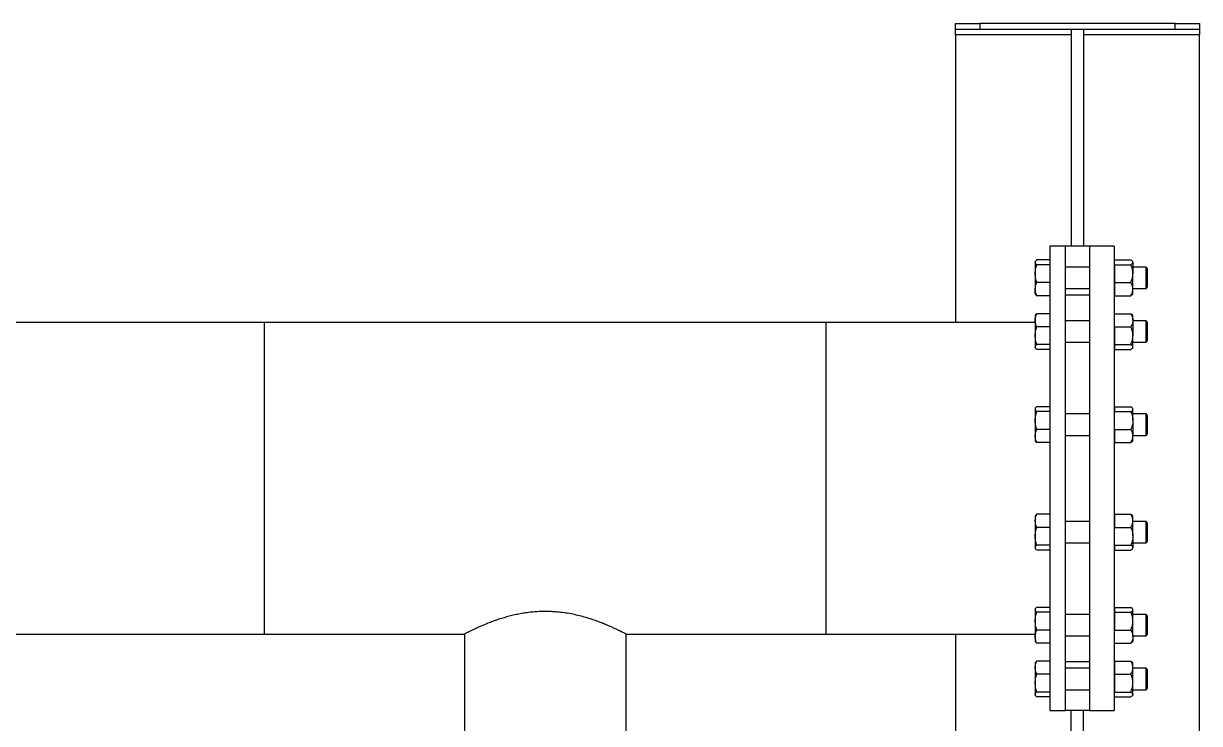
# Model space of a CAD drawing. Header units: inches. Extents: x 0.9 to 37.1, y -8.4 to 11.7.
# Drawn here: x 12.153 to 12.655, y 11.396 to 11.695 of the extents above; entities that cross this region are included whole.
import ezdxf

# ---------------------------------------------------------------- set-up
doc = ezdxf.new("R2010")
doc.units = ezdxf.units.IN
doc.header["$MEASUREMENT"] = 0

msp = doc.modelspace()

# ---------------------------------------------------------------- linework, layer by layer
at = {"color": 7, "linetype": 'Continuous', "lineweight": 25}
for p, q in [((12.5508, 11.69191), (12.5508, 11.69452)), ((12.5508, 11.69452), (12.56122, 11.69452)), ((12.56122, 11.69452), (12.56122, 11.69191)), ((12.64455, 11.69452), (12.56122, 11.69452)), ((12.64455, 11.69191), (12.64455, 11.69452)), ((12.64455, 11.69452), (12.65497, 11.69452)), ((12.65497, 11.69452), (12.65497, 11.69191)), ((12.56122, 11.69191), (12.5508, 11.69191)), ((12.5508, 11.68972), (12.5508, 11.69191)), ((12.5508, 11.68972), (12.5508, 11.56697)), ((12.60028, 11.68972), (12.5508, 11.68972)), ((12.64455, 11.69191), (12.56122, 11.69191)), ((12.60549, 11.69191), (12.60028, 11.69191)), ((12.60028, 11.69191), (12.60028, 11.59952)), ((12.60549, 11.69191), (12.60549, 11.59952)), ((12.65497, 11.68972), (12.60549, 11.68972)), ((12.65497, 11.69191), (12.64455, 11.69191)), ((12.65497, 11.69191), (12.65497, 11.68972)), ((12.65497, 11.31141), (12.65497, 11.68972)), ((12.59768, 11.59952), (12.59117, 11.59952)), ((12.59117, 11.59952), (12.59117, 11.40161)), ((12.6081, 11.59952), (12.59768, 11.59952)), ((12.59768, 11.59952), (12.59768, 11.40161)), ((12.60549, 11.59952), (12.60028, 11.59952)), ((12.61851, 11.59952), (12.6081, 11.59952)), ((12.6081, 11.59952), (12.6081, 11.40161)), ((12.61851, 11.59952), (12.61851, 11.40161)), ((12.58502, 11.59316), (12.58488, 11.59292)), ((12.58488, 11.59292), (12.58488, 11.59269)), ((12.58488, 11.59269), (12.58488, 11.58786)), ((12.59117, 11.59371), (12.58549, 11.59371)), ((12.61868, 11.59292), (12.61851, 11.59292)), ((12.61868, 11.59269), (12.61868, 11.59371)), ((12.61868, 11.59371), (12.62568, 11.59371)), ((12.61868, 11.59167), (12.61868, 11.59269)), ((12.6266, 11.59292), (12.62639, 11.59316)), ((12.6266, 11.59269), (12.6266, 11.59292)), ((12.6266, 11.59269), (12.6266, 11.58786)), ((12.58488, 11.58786), (12.58488, 11.58126)), ((12.59117, 11.59167), (12.58549, 11.59167)), ((12.6081, 11.59065), (12.59768, 11.59065)), ((12.61868, 11.59167), (12.61868, 11.58786)), ((12.61868, 11.59167), (12.62568, 11.59167)), ((12.61868, 11.58786), (12.61868, 11.58405)), ((12.63215, 11.59065), (12.6266, 11.59065)), ((12.6266, 11.58126), (12.6266, 11.58786)), ((12.63284, 11.58996), (12.63215, 11.59065)), ((12.63215, 11.58153), (12.63215, 11.59065)), ((12.63284, 11.58222), (12.63284, 11.58996)), ((12.59117, 11.58405), (12.58549, 11.58405)), ((12.61868, 11.58405), (12.62568, 11.58405)), ((12.61868, 11.58405), (12.61868, 11.58126)), ((12.63215, 11.58153), (12.63284, 11.58222)), ((12.58488, 11.57926), (12.58488, 11.58126)), ((12.58488, 11.57926), (12.58502, 11.57902)), ((12.59117, 11.57847), (12.58549, 11.57847)), ((12.59768, 11.58153), (12.6081, 11.58153)), ((12.6081, 11.57869), (12.59768, 11.57869)), ((12.61851, 11.57926), (12.61868, 11.57926)), ((12.61868, 11.58126), (12.61868, 11.57847)), ((12.61868, 11.57847), (12.62568, 11.57847)), ((12.62639, 11.57902), (12.6266, 11.57926)), ((12.6266, 11.58153), (12.63215, 11.58153)), ((12.6266, 11.57926), (12.6266, 11.58126)), ((12.25601, 11.56697), (12.03101, 11.56697)), ((12.4956, 11.56697), (12.25601, 11.56697)), ((12.25601, 11.43416), (12.25601, 11.56697)), ((12.58488, 11.56697), (12.4956, 11.56697)), ((12.4956, 11.43416), (12.4956, 11.56697)), ((12.58502, 11.57025), (12.58488, 11.57001)), ((12.58488, 11.57001), (12.58488, 11.56801)), ((12.58488, 11.56801), (12.58488, 11.56141)), ((12.58502, 11.57026), (12.58502, 11.57025)), ((12.59117, 11.5708), (12.58549, 11.5708)), ((12.6081, 11.56773), (12.59768, 11.56773)), ((12.61868, 11.57001), (12.61851, 11.57001)), ((12.61868, 11.56801), (12.61868, 11.5708)), ((12.61868, 11.5708), (12.62568, 11.5708)), ((12.61868, 11.56522), (12.61868, 11.56801)), ((12.6266, 11.57001), (12.62638, 11.57026)), ((12.6266, 11.56801), (12.6266, 11.57001)), ((12.6266, 11.56801), (12.6266, 11.56141)), ((12.63215, 11.56773), (12.6266, 11.56773)), ((12.63284, 11.56704), (12.63215, 11.56773)), ((12.63215, 11.55862), (12.63215, 11.56773)), ((12.63284, 11.55931), (12.63284, 11.56704)), ((12.59117, 11.56522), (12.58549, 11.56522)), ((12.61868, 11.56522), (12.61868, 11.56141)), ((12.61868, 11.56522), (12.62568, 11.56522)), ((12.58488, 11.56141), (12.58488, 11.55657)), ((12.59117, 11.55759), (12.58549, 11.55759)), ((12.59768, 11.55862), (12.6081, 11.55862)), ((12.61868, 11.56141), (12.61868, 11.55759)), ((12.61868, 11.55759), (12.62568, 11.55759)), ((12.61868, 11.55759), (12.61868, 11.55657)), ((12.6266, 11.55657), (12.6266, 11.56141)), ((12.6266, 11.55862), (12.63215, 11.55862)), ((12.63215, 11.55862), (12.63284, 11.55931)), ((12.58488, 11.55634), (12.58488, 11.55657)), ((12.58488, 11.55634), (12.58502, 11.55609)), ((12.59117, 11.55555), (12.58549, 11.55555)), ((12.61851, 11.55634), (12.61868, 11.55634)), ((12.61868, 11.55657), (12.61868, 11.55555)), ((12.61868, 11.55555), (12.62568, 11.55555)), ((12.62638, 11.55609), (12.6266, 11.55634)), ((12.6266, 11.55634), (12.6266, 11.55657)), ((12.58502, 11.53056), (12.58488, 11.53031)), ((12.58488, 11.53031), (12.58488, 11.53008)), ((12.58488, 11.53008), (12.58488, 11.52525)), ((12.59117, 11.5311), (12.58549, 11.5311)), ((12.59117, 11.52906), (12.58549, 11.52906)), ((12.6081, 11.52804), (12.59768, 11.52804)), ((12.61868, 11.53031), (12.61851, 11.53031)), ((12.61868, 11.5311), (12.61868, 11.53008)), ((12.61868, 11.5311), (12.62568, 11.5311)), ((12.61868, 11.53008), (12.61868, 11.52906)), ((12.61868, 11.52525), (12.61868, 11.52906)), ((12.61868, 11.52906), (12.62568, 11.52906)), ((12.6266, 11.53031), (12.62638, 11.53056)), ((12.6266, 11.53008), (12.6266, 11.53031)), ((12.6266, 11.52525), (12.6266, 11.53008)), ((12.63215, 11.52804), (12.6266, 11.52804)), ((12.63284, 11.52735), (12.63215, 11.52804)), ((12.63215, 11.51892), (12.63215, 11.52804)), ((12.63284, 11.51961), (12.63284, 11.52735)), ((12.58488, 11.52525), (12.58488, 11.51865)), ((12.61868, 11.52144), (12.61868, 11.52525)), ((12.6266, 11.52525), (12.6266, 11.51865)), ((12.58488, 11.51865), (12.58488, 11.51665)), ((12.58488, 11.51665), (12.58502, 11.5164)), ((12.59117, 11.52144), (12.58549, 11.52144)), ((12.59768, 11.51892), (12.6081, 11.51892)), ((12.61851, 11.51665), (12.61868, 11.51665)), ((12.61868, 11.52144), (12.61868, 11.51865)), ((12.61868, 11.52144), (12.62568, 11.52144)), ((12.61868, 11.51865), (12.61868, 11.51586)), ((12.62638, 11.5164), (12.6266, 11.51665)), ((12.6266, 11.51892), (12.63215, 11.51892)), ((12.6266, 11.51665), (12.6266, 11.51865)), ((12.63215, 11.51892), (12.63284, 11.51961)), ((12.59117, 11.51586), (12.58549, 11.51586)), ((12.61868, 11.51586), (12.62568, 11.51586)), ((12.62638, 11.51639), (12.62638, 11.5164)), ((12.58502, 11.48473), (12.58488, 11.48448)), ((12.58488, 11.48448), (12.58488, 11.48248)), ((12.58488, 11.48248), (12.58488, 11.47588)), ((12.59117, 11.48527), (12.58549, 11.48527)), ((12.6081, 11.48221), (12.59768, 11.48221)), ((12.61868, 11.48448), (12.61851, 11.48448)), ((12.61868, 11.48527), (12.61868, 11.48248)), ((12.61868, 11.48527), (12.62568, 11.48527)), ((12.61868, 11.48248), (12.61868, 11.47969)), ((12.6266, 11.48448), (12.62638, 11.48474)), ((12.6266, 11.48248), (12.6266, 11.48448)), ((12.6266, 11.47588), (12.6266, 11.48248)), ((12.63215, 11.48221), (12.6266, 11.48221)), ((12.63284, 11.48152), (12.63215, 11.48221)), ((12.63215, 11.47309), (12.63215, 11.48221)), ((12.63284, 11.47378), (12.63284, 11.48152)), ((12.59117, 11.47969), (12.58549, 11.47969)), ((12.61868, 11.47969), (12.62568, 11.47969)), ((12.61868, 11.47588), (12.61868, 11.47969)), ((12.58488, 11.47588), (12.58488, 11.47105)), ((12.59117, 11.47207), (12.58549, 11.47207)), ((12.59768, 11.47309), (12.6081, 11.47309)), ((12.61868, 11.47207), (12.61868, 11.47588)), ((12.61868, 11.47207), (12.62568, 11.47207)), ((12.61868, 11.47207), (12.61868, 11.47105)), ((12.6266, 11.47588), (12.6266, 11.47105)), ((12.6266, 11.47309), (12.63215, 11.47309)), ((12.63215, 11.47309), (12.63284, 11.47378)), ((12.58488, 11.47105), (12.58488, 11.47082)), ((12.58488, 11.47082), (12.58502, 11.47057)), ((12.59117, 11.47003), (12.58549, 11.47003)), ((12.61851, 11.47082), (12.61868, 11.47082)), ((12.61868, 11.47105), (12.61868, 11.47003)), ((12.61868, 11.47003), (12.62568, 11.47003)), ((12.62638, 11.47056), (12.6266, 11.47082)), ((12.6266, 11.47082), (12.6266, 11.47105)), ((12.58502, 11.44504), (12.58488, 11.44479)), ((12.58488, 11.44479), (12.58488, 11.44456)), ((12.58488, 11.44456), (12.58488, 11.43973)), ((12.59117, 11.44558), (12.58549, 11.44558)), ((12.59117, 11.44354), (12.58549, 11.44354)), ((12.6081, 11.44251), (12.59768, 11.44251)), ((12.61868, 11.44479), (12.61851, 11.44479)), ((12.61868, 11.44558), (12.61868, 11.44456)), ((12.61868, 11.44558), (12.62568, 11.44558)), ((12.61868, 11.44456), (12.61868, 11.44354)), ((12.61868, 11.44354), (12.61868, 11.43973)), ((12.61868, 11.44354), (12.62568, 11.44354)), ((12.6266, 11.44479), (12.62638, 11.44504)), ((12.6266, 11.44456), (12.6266, 11.44479)), ((12.6266, 11.43973), (12.6266, 11.44456)), ((12.63215, 11.44251), (12.6266, 11.44251)), ((12.63284, 11.44183), (12.63215, 11.44251)), ((12.63215, 11.4334), (12.63215, 11.44251)), ((12.63284, 11.43409), (12.63284, 11.44183)), ((12.58488, 11.43973), (12.58488, 11.43312)), ((12.61868, 11.43973), (12.61868, 11.43591)), ((12.6266, 11.43312), (12.6266, 11.43973)), ((12.03101, 11.43416), (12.25601, 11.43416)), ((12.25601, 11.43416), (12.34133, 11.43416)), ((12.3413, 11.43417), (12.3413, 11.3339)), ((12.41028, 11.43416), (12.4956, 11.43416)), ((12.41031, 11.3339), (12.41031, 11.43417)), ((12.4956, 11.43416), (12.58488, 11.43416)), ((12.5508, 11.43416), (12.5508, 11.31141)), ((12.58488, 11.43312), (12.58488, 11.43112)), ((12.59117, 11.43591), (12.58549, 11.43591)), ((12.59768, 11.4334), (12.6081, 11.4334)), ((12.61868, 11.43591), (12.62568, 11.43591)), ((12.61868, 11.43312), (12.61868, 11.43591)), ((12.61868, 11.43034), (12.61868, 11.43312)), ((12.6266, 11.4334), (12.63215, 11.4334)), ((12.6266, 11.43312), (12.6266, 11.43112)), ((12.63215, 11.4334), (12.63284, 11.43409)), ((12.58488, 11.43112), (12.58502, 11.43087)), ((12.59117, 11.43034), (12.58549, 11.43034)), ((12.61851, 11.43112), (12.61868, 11.43112)), ((12.61868, 11.43034), (12.62568, 11.43034)), ((12.62638, 11.43088), (12.6266, 11.43112)), ((12.62638, 11.43087), (12.62638, 11.43088)), ((12.58502, 11.42211), (12.58488, 11.42187)), ((12.58488, 11.42187), (12.58488, 11.41987)), ((12.59117, 11.42266), (12.58549, 11.42266)), ((12.59768, 11.42244), (12.6081, 11.42244)), ((12.61868, 11.42187), (12.61851, 11.42187)), ((12.61868, 11.42266), (12.61868, 11.41987)), ((12.61868, 11.42266), (12.62568, 11.42266)), ((12.6266, 11.42187), (12.62639, 11.42211)), ((12.6266, 11.41987), (12.6266, 11.42187)), ((12.58488, 11.41987), (12.58488, 11.41327)), ((12.59117, 11.41708), (12.58549, 11.41708)), ((12.6081, 11.4196), (12.59768, 11.4196)), ((12.61868, 11.41987), (12.61868, 11.41708)), ((12.61868, 11.41708), (12.61868, 11.41327)), ((12.61868, 11.41708), (12.62568, 11.41708)), ((12.6266, 11.41327), (12.6266, 11.41987)), ((12.63215, 11.4196), (12.6266, 11.4196)), ((12.63284, 11.41891), (12.63215, 11.4196)), ((12.63215, 11.41048), (12.63215, 11.4196)), ((12.63284, 11.41117), (12.63284, 11.41891)), ((12.58488, 11.41327), (12.58488, 11.40844)), ((12.61868, 11.41327), (12.61868, 11.40946)), ((12.6266, 11.40844), (12.6266, 11.41327)), ((12.58488, 11.40844), (12.58488, 11.40821)), ((12.58488, 11.40821), (12.58502, 11.40797)), ((12.59117, 11.40946), (12.58549, 11.40946)), ((12.59117, 11.40742), (12.58549, 11.40742)), ((12.59768, 11.41048), (12.6081, 11.41048)), ((12.61851, 11.40821), (12.61868, 11.40821)), ((12.61868, 11.40946), (12.62568, 11.40946)), ((12.61868, 11.40844), (12.61868, 11.40946)), ((12.61868, 11.40742), (12.61868, 11.40844)), ((12.61868, 11.40742), (12.62568, 11.40742)), ((12.62639, 11.40797), (12.6266, 11.40821)), ((12.6266, 11.41048), (12.63215, 11.41048)), ((12.6266, 11.40844), (12.6266, 11.40821)), ((12.63215, 11.41048), (12.63284, 11.41117)), ((12.59117, 11.40161), (12.59768, 11.40161)), ((12.6081, 11.40161), (12.59768, 11.40161)), ((12.60549, 11.40161), (12.60028, 11.40161)), ((12.60028, 11.38432), (12.60028, 11.40161)), ((12.60549, 11.38432), (12.60549, 11.40161)), ((12.6081, 11.40161), (12.61851, 11.40161))]:
    msp.add_line(p, q, dxfattribs=at)
for points, knots in [([(12.58488, 11.59269), (12.5849, 11.59282), (12.58494, 11.5931), (12.5852, 11.59344), (12.58541, 11.59364), (12.58549, 11.59371)], [0, 0, 0, 0, 0.389448, 0.7847189, 1, 1, 1, 1]), ([(12.58549, 11.59167), (12.58536, 11.5918), (12.5851, 11.59205), (12.5849, 11.5924), (12.58488, 11.59261), (12.58488, 11.59269)], [0, 0, 0, 0, 0.380593, 0.764784, 1, 1, 1, 1]), ([(12.62568, 11.59371), (12.62582, 11.59363), (12.62614, 11.59342), (12.62651, 11.59308), (12.62657, 11.59282), (12.6266, 11.59269)], [0, 0, 0, 0, 0.265471, 0.628079, 1, 1, 1, 1]), ([(12.6266, 11.59269), (12.62659, 11.59267), (12.62659, 11.59251), (12.62644, 11.59223), (12.62607, 11.59191), (12.62578, 11.59173), (12.62568, 11.59167)], [0, 0, 0, 0, 0.066254, 0.434887, 0.81404, 1, 1, 1, 1]), ([(12.58488, 11.58786), (12.58488, 11.58795), (12.58488, 11.58863), (12.58502, 11.58992), (12.58533, 11.59108), (12.58549, 11.59167)], [0, 0, 0, 0, 0.0701057, 0.5307925, 1, 1, 1, 1]), ([(12.58549, 11.58405), (12.58532, 11.58467), (12.58497, 11.58592), (12.58491, 11.58721), (12.58488, 11.58786)], [0, 0, 0, 0, 0.495458, 1, 1, 1, 1]), ([(12.6266, 11.58786), (12.62656, 11.58839), (12.62649, 11.58948), (12.62608, 11.59074), (12.62577, 11.59146), (12.62568, 11.59167)], [0, 0, 0, 0, 0.406045, 0.826762, 1, 1, 1, 1]), ([(12.62568, 11.58405), (12.62592, 11.58464), (12.62641, 11.58585), (12.62659, 11.58716), (12.6266, 11.58784), (12.6266, 11.58786)], [0, 0, 0, 0, 0.484195, 0.986027, 1, 1, 1, 1]), ([(12.58488, 11.58126), (12.58488, 11.58132), (12.58488, 11.58182), (12.58502, 11.58277), (12.58533, 11.58362), (12.58549, 11.58405)], [0, 0, 0, 0, 0.070106, 0.530793, 1, 1, 1, 1]), ([(12.6266, 11.58126), (12.62656, 11.58165), (12.62649, 11.58244), (12.62608, 11.58337), (12.62577, 11.58389), (12.62568, 11.58405)], [0, 0, 0, 0, 0.406045, 0.826762, 1, 1, 1, 1]), ([(12.58549, 11.57847), (12.58532, 11.57892), (12.58497, 11.57984), (12.58491, 11.58078), (12.58488, 11.58126)], [0, 0, 0, 0, 0.495458, 1, 1, 1, 1]), ([(12.58504, 11.57902), (12.58506, 11.57896), (12.58515, 11.57878), (12.58535, 11.5786), (12.58549, 11.57847)], [0, 0, 0, 0, 0.292346, 1, 1, 1, 1]), ([(12.62568, 11.57847), (12.62592, 11.5789), (12.62641, 11.57978), (12.62659, 11.58075), (12.6266, 11.58124), (12.6266, 11.58126)], [0, 0, 0, 0, 0.4841952, 0.9860274, 1, 1, 1, 1]), ([(12.62639, 11.57902), (12.62626, 11.5789), (12.62607, 11.57871), (12.62578, 11.57853), (12.62568, 11.57847)], [0, 0, 0, 0, 0.6623469, 1, 1, 1, 1]), ([(12.58488, 11.56801), (12.5849, 11.56837), (12.58494, 11.56911), (12.5852, 11.57004), (12.58541, 11.5706), (12.58549, 11.5708)], [0, 0, 0, 0, 0.389448, 0.784719, 1, 1, 1, 1]), ([(12.58549, 11.56522), (12.58536, 11.56556), (12.5851, 11.56626), (12.5849, 11.5672), (12.58488, 11.56778), (12.58488, 11.56801)], [0, 0, 0, 0, 0.380593, 0.764784, 1, 1, 1, 1]), ([(12.58549, 11.5708), (12.5853, 11.57063), (12.58509, 11.57045), (12.58503, 11.57026), (12.58503, 11.57025)], [0, 0, 0, 0, 0.916236, 1, 1, 1, 1]), ([(12.62568, 11.5708), (12.62582, 11.57056), (12.62614, 11.57), (12.62651, 11.56907), (12.62657, 11.56836), (12.6266, 11.56801)], [0, 0, 0, 0, 0.265471, 0.628079, 1, 1, 1, 1]), ([(12.62568, 11.5708), (12.62596, 11.57064), (12.62626, 11.57046), (12.62635, 11.57027), (12.62636, 11.57025)], [0, 0, 0, 0, 0.8866621, 1, 1, 1, 1]), ([(12.6266, 11.56801), (12.62659, 11.56794), (12.62659, 11.56752), (12.62644, 11.56674), (12.62607, 11.56588), (12.62578, 11.56538), (12.62568, 11.56522)], [0, 0, 0, 0, 0.066254, 0.434887, 0.81404, 1, 1, 1, 1]), ([(12.58488, 11.56141), (12.58488, 11.5615), (12.58488, 11.56218), (12.58502, 11.56347), (12.58533, 11.56463), (12.58549, 11.56522)], [0, 0, 0, 0, 0.070106, 0.530793, 1, 1, 1, 1]), ([(12.6266, 11.56141), (12.62656, 11.56194), (12.62649, 11.56302), (12.62608, 11.56429), (12.62577, 11.56501), (12.62568, 11.56522)], [0, 0, 0, 0, 0.406045, 0.826762, 1, 1, 1, 1]), ([(12.58549, 11.55759), (12.58532, 11.55821), (12.58497, 11.55946), (12.58491, 11.56075), (12.58488, 11.56141)], [0, 0, 0, 0, 0.495458, 1, 1, 1, 1]), ([(12.58488, 11.55657), (12.58488, 11.5566), (12.58488, 11.55678), (12.58502, 11.55713), (12.58533, 11.55744), (12.58549, 11.55759)], [0, 0, 0, 0, 0.070106, 0.530793, 1, 1, 1, 1]), ([(12.62568, 11.55759), (12.62592, 11.55819), (12.62641, 11.55939), (12.62659, 11.56071), (12.6266, 11.56139), (12.6266, 11.56141)], [0, 0, 0, 0, 0.484195, 0.986027, 1, 1, 1, 1]), ([(12.6266, 11.55657), (12.62656, 11.55672), (12.62649, 11.55701), (12.62608, 11.55735), (12.62577, 11.55754), (12.62568, 11.55759)], [0, 0, 0, 0, 0.406045, 0.826762, 1, 1, 1, 1]), ([(12.58549, 11.55555), (12.58532, 11.55572), (12.58497, 11.55605), (12.58491, 11.5564), (12.58488, 11.55657)], [0, 0, 0, 0, 0.495458, 1, 1, 1, 1]), ([(12.62568, 11.55555), (12.62592, 11.55571), (12.62641, 11.55603), (12.62659, 11.55639), (12.6266, 11.55657), (12.6266, 11.55657)], [0, 0, 0, 0, 0.4841952, 0.9860274, 1, 1, 1, 1]), ([(12.58488, 11.53008), (12.58488, 11.53011), (12.58488, 11.53029), (12.58502, 11.53064), (12.58533, 11.53095), (12.58549, 11.5311)], [0, 0, 0, 0, 0.070106, 0.530793, 1, 1, 1, 1]), ([(12.58549, 11.52906), (12.58532, 11.52923), (12.58497, 11.52956), (12.58491, 11.52991), (12.58488, 11.53008)], [0, 0, 0, 0, 0.495458, 1, 1, 1, 1]), ([(12.58488, 11.52525), (12.5849, 11.52575), (12.58494, 11.52676), (12.5852, 11.52803), (12.58541, 11.52879), (12.58549, 11.52906)], [0, 0, 0, 0, 0.389448, 0.784719, 1, 1, 1, 1]), ([(12.6266, 11.53008), (12.62656, 11.53022), (12.62649, 11.53052), (12.62608, 11.53085), (12.62577, 11.53105), (12.62568, 11.5311)], [0, 0, 0, 0, 0.406045, 0.826762, 1, 1, 1, 1]), ([(12.62568, 11.52906), (12.62592, 11.52922), (12.62641, 11.52954), (12.62659, 11.5299), (12.6266, 11.53008), (12.6266, 11.53008)], [0, 0, 0, 0, 0.4841952, 0.9860274, 1, 1, 1, 1]), ([(12.62568, 11.52906), (12.62582, 11.52874), (12.62614, 11.52797), (12.62651, 11.5267), (12.62657, 11.52574), (12.6266, 11.52525)], [0, 0, 0, 0, 0.265471, 0.628079, 1, 1, 1, 1]), ([(12.58549, 11.52144), (12.58536, 11.52191), (12.5851, 11.52287), (12.5849, 11.52415), (12.58488, 11.52495), (12.58488, 11.52525)], [0, 0, 0, 0, 0.380593, 0.764784, 1, 1, 1, 1]), ([(12.6266, 11.52525), (12.62659, 11.52516), (12.62659, 11.52459), (12.62644, 11.52353), (12.62607, 11.52235), (12.62578, 11.52166), (12.62568, 11.52144)], [0, 0, 0, 0, 0.066254, 0.434887, 0.81404, 1, 1, 1, 1]), ([(12.58488, 11.51865), (12.58488, 11.51872), (12.58488, 11.51922), (12.58502, 11.52016), (12.58533, 11.52101), (12.58549, 11.52144)], [0, 0, 0, 0, 0.070106, 0.530793, 1, 1, 1, 1]), ([(12.58549, 11.51586), (12.58532, 11.51631), (12.58497, 11.51723), (12.58491, 11.51817), (12.58488, 11.51865)], [0, 0, 0, 0, 0.495458, 1, 1, 1, 1]), ([(12.6266, 11.51865), (12.62656, 11.51904), (12.62649, 11.51983), (12.62608, 11.52076), (12.62577, 11.52129), (12.62568, 11.52144)], [0, 0, 0, 0, 0.406045, 0.826762, 1, 1, 1, 1]), ([(12.62568, 11.51586), (12.62592, 11.51629), (12.62641, 11.51718), (12.62659, 11.51814), (12.6266, 11.51864), (12.6266, 11.51865)], [0, 0, 0, 0, 0.484195, 0.986027, 1, 1, 1, 1]), ([(12.58503, 11.51641), (12.58504, 11.51638), (12.58511, 11.5162), (12.58531, 11.51602), (12.58549, 11.51586)], [0, 0, 0, 0, 0.131948, 1, 1, 1, 1]), ([(12.62637, 11.51641), (12.62625, 11.51628), (12.62606, 11.51609), (12.62578, 11.51592), (12.62568, 11.51586)], [0, 0, 0, 0, 0.683093, 1, 1, 1, 1]), ([(12.58488, 11.48248), (12.58488, 11.48255), (12.58488, 11.48305), (12.58502, 11.48399), (12.58533, 11.48484), (12.58549, 11.48527)], [0, 0, 0, 0, 0.0701057, 0.5307925, 1, 1, 1, 1]), ([(12.58549, 11.47969), (12.58532, 11.48014), (12.58497, 11.48106), (12.58491, 11.482), (12.58488, 11.48248)], [0, 0, 0, 0, 0.495458, 1, 1, 1, 1]), ([(12.58549, 11.48527), (12.5853, 11.48511), (12.58509, 11.48493), (12.58503, 11.48474), (12.58503, 11.48472)], [0, 0, 0, 0, 0.916236, 1, 1, 1, 1]), ([(12.6266, 11.48248), (12.62656, 11.48287), (12.62649, 11.48367), (12.62608, 11.48459), (12.62577, 11.48512), (12.62568, 11.48527)], [0, 0, 0, 0, 0.406045, 0.826762, 1, 1, 1, 1]), ([(12.62568, 11.48527), (12.62596, 11.48511), (12.62626, 11.48494), (12.62635, 11.48475), (12.62636, 11.48472)], [0, 0, 0, 0, 0.8866621, 1, 1, 1, 1]), ([(12.62568, 11.47969), (12.62592, 11.48012), (12.62641, 11.48101), (12.62659, 11.48197), (12.6266, 11.48247), (12.6266, 11.48248)], [0, 0, 0, 0, 0.484195, 0.986027, 1, 1, 1, 1]), ([(12.58488, 11.47588), (12.5849, 11.47638), (12.58494, 11.47739), (12.5852, 11.47866), (12.58541, 11.47942), (12.58549, 11.47969)], [0, 0, 0, 0, 0.389448, 0.784719, 1, 1, 1, 1]), ([(12.62568, 11.47969), (12.62582, 11.47937), (12.62614, 11.47861), (12.62651, 11.47733), (12.62657, 11.47637), (12.6266, 11.47588)], [0, 0, 0, 0, 0.265471, 0.628079, 1, 1, 1, 1]), ([(12.58549, 11.47207), (12.58536, 11.47254), (12.5851, 11.4735), (12.5849, 11.47478), (12.58488, 11.47558), (12.58488, 11.47588)], [0, 0, 0, 0, 0.380593, 0.764784, 1, 1, 1, 1]), ([(12.58488, 11.47105), (12.58488, 11.47107), (12.58488, 11.47126), (12.58502, 11.4716), (12.58533, 11.47191), (12.58549, 11.47207)], [0, 0, 0, 0, 0.070106, 0.530793, 1, 1, 1, 1]), ([(12.6266, 11.47588), (12.62659, 11.47579), (12.62659, 11.47522), (12.62644, 11.47416), (12.62607, 11.47298), (12.62578, 11.4723), (12.62568, 11.47207)], [0, 0, 0, 0, 0.066254, 0.434887, 0.81404, 1, 1, 1, 1]), ([(12.6266, 11.47105), (12.62656, 11.47119), (12.62649, 11.47148), (12.62608, 11.47182), (12.62577, 11.47201), (12.62568, 11.47207)], [0, 0, 0, 0, 0.406045, 0.826762, 1, 1, 1, 1]), ([(12.58549, 11.47003), (12.58532, 11.47019), (12.58497, 11.47053), (12.58491, 11.47087), (12.58488, 11.47105)], [0, 0, 0, 0, 0.495458, 1, 1, 1, 1]), ([(12.62568, 11.47003), (12.62592, 11.47019), (12.62641, 11.47051), (12.62659, 11.47086), (12.6266, 11.47104), (12.6266, 11.47105)], [0, 0, 0, 0, 0.484195, 0.986027, 1, 1, 1, 1]), ([(12.41028, 11.43417), (12.41028, 11.43417), (12.41029, 11.43417), (12.41005, 11.4343), (12.40962, 11.43451), (12.40899, 11.43483), (12.40818, 11.43524), (12.40718, 11.43573), (12.40602, 11.43629), (12.40468, 11.43691), (12.40313, 11.43759), (12.40139, 11.43833), (12.39943, 11.43912), (12.39729, 11.43991), (12.39496, 11.4407), (12.39244, 11.44146), (12.38972, 11.44217), (12.38684, 11.44279), (12.38393, 11.44327), (12.38106, 11.44361), (12.37822, 11.4438), (12.37533, 11.44385), (12.37255, 11.44376), (12.36995, 11.44354), (12.36751, 11.44324), (12.3651, 11.44284), (12.36273, 11.44236), (12.36042, 11.44179), (12.35818, 11.44117), (12.35603, 11.44049), (12.3539, 11.43976), (12.35184, 11.43898), (12.34985, 11.43818), (12.34802, 11.4374), (12.34636, 11.43665), (12.34492, 11.43597), (12.34368, 11.43537), (12.34267, 11.43486), (12.34194, 11.43449), (12.34151, 11.43427), (12.3413, 11.43416), (12.34132, 11.43417), (12.34133, 11.43417)], [0, 0, 0, 0, 0.017108, 0.040459, 0.063812, 0.087827, 0.111844, 0.135549, 0.159254, 0.183529, 0.207806, 0.233881, 0.259957, 0.286691, 0.313424, 0.341276, 0.369124, 0.397926, 0.426724, 0.452256, 0.477787, 0.504285, 0.530784, 0.553292, 0.575801, 0.598911, 0.622022, 0.645611, 0.6692, 0.693319, 0.717438, 0.744245, 0.771052, 0.798584, 0.826113, 0.853741, 0.881367, 0.909973, 0.938578, 0.963548, 0.988518, 1, 1, 1, 1]), ([(12.58488, 11.44456), (12.58488, 11.44458), (12.58488, 11.44476), (12.58502, 11.44511), (12.58533, 11.44542), (12.58549, 11.44558)], [0, 0, 0, 0, 0.070106, 0.530793, 1, 1, 1, 1]), ([(12.58549, 11.44354), (12.58532, 11.4437), (12.58497, 11.44404), (12.58491, 11.44438), (12.58488, 11.44456)], [0, 0, 0, 0, 0.495458, 1, 1, 1, 1]), ([(12.58488, 11.43973), (12.58488, 11.43982), (12.58488, 11.4405), (12.58502, 11.44179), (12.58533, 11.44295), (12.58549, 11.44354)], [0, 0, 0, 0, 0.070106, 0.530793, 1, 1, 1, 1]), ([(12.6266, 11.44456), (12.62656, 11.4447), (12.62649, 11.44499), (12.62608, 11.44533), (12.62577, 11.44552), (12.62568, 11.44558)], [0, 0, 0, 0, 0.406045, 0.826762, 1, 1, 1, 1]), ([(12.62568, 11.44354), (12.62592, 11.44369), (12.62641, 11.44402), (12.62659, 11.44437), (12.6266, 11.44455), (12.6266, 11.44456)], [0, 0, 0, 0, 0.484195, 0.986027, 1, 1, 1, 1]), ([(12.6266, 11.43973), (12.62656, 11.44026), (12.62649, 11.44134), (12.62608, 11.44261), (12.62577, 11.44333), (12.62568, 11.44354)], [0, 0, 0, 0, 0.406045, 0.826762, 1, 1, 1, 1]), ([(12.58549, 11.43591), (12.58532, 11.43653), (12.58497, 11.43778), (12.58491, 11.43907), (12.58488, 11.43973)], [0, 0, 0, 0, 0.495458, 1, 1, 1, 1]), ([(12.62568, 11.43591), (12.62592, 11.43651), (12.62641, 11.43771), (12.62659, 11.43903), (12.6266, 11.43971), (12.6266, 11.43973)], [0, 0, 0, 0, 0.484195, 0.986027, 1, 1, 1, 1]), ([(12.58488, 11.43312), (12.5849, 11.43349), (12.58494, 11.43423), (12.5852, 11.43516), (12.58541, 11.43572), (12.58549, 11.43591)], [0, 0, 0, 0, 0.389448, 0.7847189, 1, 1, 1, 1]), ([(12.58549, 11.43034), (12.58536, 11.43068), (12.5851, 11.43138), (12.5849, 11.43232), (12.58488, 11.4329), (12.58488, 11.43312)], [0, 0, 0, 0, 0.380593, 0.764784, 1, 1, 1, 1]), ([(12.62568, 11.43591), (12.62582, 11.43568), (12.62614, 11.43512), (12.62651, 11.43419), (12.62657, 11.43348), (12.6266, 11.43312)], [0, 0, 0, 0, 0.265471, 0.628079, 1, 1, 1, 1]), ([(12.6266, 11.43312), (12.62659, 11.43306), (12.62659, 11.43264), (12.62644, 11.43186), (12.62607, 11.431), (12.62578, 11.4305), (12.62568, 11.43034)], [0, 0, 0, 0, 0.066254, 0.434887, 0.81404, 1, 1, 1, 1]), ([(12.58503, 11.43088), (12.58504, 11.43086), (12.58511, 11.43067), (12.58531, 11.43049), (12.58549, 11.43034)], [0, 0, 0, 0, 0.131948, 1, 1, 1, 1]), ([(12.62637, 11.43088), (12.62625, 11.43076), (12.62606, 11.43057), (12.62578, 11.43039), (12.62568, 11.43034)], [0, 0, 0, 0, 0.683093, 1, 1, 1, 1]), ([(12.58488, 11.41987), (12.58488, 11.41994), (12.58488, 11.42044), (12.58502, 11.42138), (12.58533, 11.42223), (12.58549, 11.42266)], [0, 0, 0, 0, 0.070106, 0.530793, 1, 1, 1, 1]), ([(12.58549, 11.42266), (12.58541, 11.42259), (12.58521, 11.42241), (12.5851, 11.42222), (12.58503, 11.42211)], [0, 0, 0, 0, 0.39576, 1, 1, 1, 1]), ([(12.6266, 11.41987), (12.62656, 11.42026), (12.62649, 11.42106), (12.62608, 11.42198), (12.62577, 11.42251), (12.62568, 11.42266)], [0, 0, 0, 0, 0.406045, 0.826762, 1, 1, 1, 1]), ([(12.62568, 11.42266), (12.62582, 11.42258), (12.62611, 11.4224), (12.62628, 11.42221), (12.62637, 11.42211)], [0, 0, 0, 0, 0.482497, 1, 1, 1, 1]), ([(12.58549, 11.41708), (12.58532, 11.41754), (12.58497, 11.41845), (12.58491, 11.4194), (12.58488, 11.41987)], [0, 0, 0, 0, 0.495458, 1, 1, 1, 1]), ([(12.58488, 11.41327), (12.58488, 11.41336), (12.58488, 11.41405), (12.58502, 11.41534), (12.58533, 11.4165), (12.58549, 11.41708)], [0, 0, 0, 0, 0.070106, 0.530793, 1, 1, 1, 1]), ([(12.62568, 11.41708), (12.62592, 11.41752), (12.62641, 11.4184), (12.62659, 11.41936), (12.6266, 11.41986), (12.6266, 11.41987)], [0, 0, 0, 0, 0.484195, 0.986027, 1, 1, 1, 1]), ([(12.6266, 11.41327), (12.62656, 11.41381), (12.62649, 11.41489), (12.62608, 11.41615), (12.62577, 11.41687), (12.62568, 11.41708)], [0, 0, 0, 0, 0.406045, 0.826762, 1, 1, 1, 1]), ([(12.58549, 11.40946), (12.58532, 11.41008), (12.58497, 11.41133), (12.58491, 11.41262), (12.58488, 11.41327)], [0, 0, 0, 0, 0.495458, 1, 1, 1, 1]), ([(12.62568, 11.40946), (12.62592, 11.41005), (12.62641, 11.41126), (12.62659, 11.41258), (12.6266, 11.41325), (12.6266, 11.41327)], [0, 0, 0, 0, 0.484195, 0.986027, 1, 1, 1, 1]), ([(12.58488, 11.40844), (12.5849, 11.40857), (12.58494, 11.40885), (12.5852, 11.40919), (12.58541, 11.40939), (12.58549, 11.40946)], [0, 0, 0, 0, 0.389448, 0.784719, 1, 1, 1, 1]), ([(12.58549, 11.40742), (12.58536, 11.40755), (12.5851, 11.4078), (12.5849, 11.40814), (12.58488, 11.40836), (12.58488, 11.40844)], [0, 0, 0, 0, 0.3805935, 0.7647842, 1, 1, 1, 1]), ([(12.62568, 11.40946), (12.62582, 11.40937), (12.62614, 11.40917), (12.62651, 11.40883), (12.62657, 11.40857), (12.6266, 11.40844)], [0, 0, 0, 0, 0.265471, 0.628079, 1, 1, 1, 1]), ([(12.6266, 11.40844), (12.62659, 11.40842), (12.62659, 11.40826), (12.62644, 11.40798), (12.62607, 11.40766), (12.62578, 11.40748), (12.62568, 11.40742)], [0, 0, 0, 0, 0.066254, 0.434887, 0.81404, 1, 1, 1, 1])]:
    msp.add_open_spline(points, degree=3, knots=knots, dxfattribs=at)

doc.saveas('drawing.dxf')
